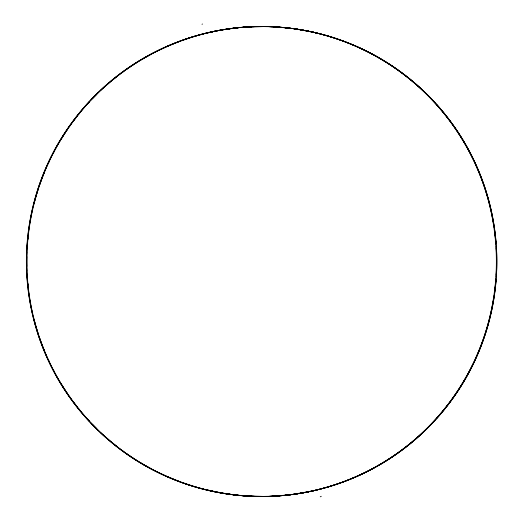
<?xml version="1.0" encoding="UTF-8"?>
<svg xmlns="http://www.w3.org/2000/svg" width="523" height="523" viewBox="0 0 523 523"><rect width="100%" height="100%" fill="white"/><g stroke="black" fill="none" stroke-linecap="round" stroke-linejoin="round"><path stroke-width="0.78" d="M142.851 58.87L143.544 58.465M144.302 58.027L151.258 54.157M374.357 467.817C354.064 478.885 332.125 486.933 309.485 491.613M152.481 53.509L153.755 52.849M156.469 51.463L165.83 47.024M166.406 46.769L180.945 40.879L194.059 36.499M194.837 36.27L203.558 33.851M204.173 33.701L209.03 32.524M206.095 33.217L206.585 33.099M206.428 33.139L215.045 31.217M207.723 32.825L208.128 32.733M315.369 490.319L314.003 490.639M208.514 32.642L221.445 30.007L233.801 28.19M314.238 490.581L306.916 492.136M210.056 32.289L211.207 32.027M312.931 490.875L313.395 490.77M211.822 31.896L212.475 31.753M311.342 491.221L289.781 494.83L269.907 496.353M213.149 31.609L213.855 31.458M214.587 31.308L216.143 30.994M308.812 491.757L307.367 492.045M216.025 31.02L217.058 30.818M306.609 492.195L300.548 493.287M217.797 30.674L219.555 30.347M218.124 30.609L221.569 29.988M303.935 492.692L299.437 493.47M221.412 30.014L237.769 27.745L251.792 26.725M298.594 493.601L295.495 494.072M298.221 493.66L290.285 494.765M228.629 28.87L235.311 28.013M292.213 494.523L293.331 494.379M290.526 494.738L281.381 495.68M235.2 28.026L240.998 27.431M236.847 27.843L238.41 27.68M287.049 495.137L273.156 496.222L259.336 496.477M239.992 27.529L251.556 26.732M242.999 27.268L265.194 26.529M279.825 495.804L271.803 496.281M253.047 26.673L256.819 26.562M253.256 26.666L267.907 26.588M270.162 496.347L266.854 496.438M267.907 496.412L263.88 496.484M265.194 496.471L242.999 495.732M259.336 26.523L273.156 26.778L288.859 28.065M260.127 496.484L251.556 496.268M266.854 26.562L270.162 26.653M256.819 496.438L253.047 496.327M269.907 26.647L271.895 26.719M271.803 26.719L273.869 26.817M251.792 496.275L235.004 494.954L217.797 492.326M273.431 26.791L276.66 26.974M248.177 496.092L249.857 496.19M275.824 26.921L292.488 28.51L311.342 31.779M244.849 495.876L246.503 495.994M278.256 27.078L279.825 27.196M243.208 495.752L239.992 495.471M281.381 27.32L287.408 27.902M240.998 495.569L227.531 493.974M236.847 495.157L238.41 495.32M235.311 494.987L224.374 493.483M288.807 28.059L293.331 28.621M291.684 28.405L293.05 28.588M294.39 28.772L295.698 28.955M295.495 28.928L300.614 29.726M296.554 29.079L298.594 29.399M224.112 493.444L204.173 489.299M300.548 29.713L314.238 32.419M221.412 492.986L222.38 493.156M302.405 30.033L304.164 30.347M218.124 492.391L219.235 492.594M305.818 30.654L306.609 30.805M216.025 491.98L217.058 492.182M215.352 491.849L216.143 492.006M308.106 31.105L309.485 31.387M215.045 491.783L207.723 490.175M214.587 491.692L213.149 491.391M310.754 31.648C334.589 36.715 357.627 45.521 378.763 57.648M311.904 31.896L312.434 32.014M211.822 491.104L210.056 490.711M312.931 32.125L313.833 32.328M209.527 490.594L208.559 490.371M314.748 32.537L315.369 32.681M315.258 32.655L315.631 32.74M315.532 32.72L316.055 32.844M315.977 32.825L316.5 32.949M207.35 490.084L207.958 490.228M206.585 489.901L207.206 490.051M203.558 489.149L194.837 486.73M194.059 486.501L180.945 482.121L166.406 476.231M165.83 475.976L156.469 471.537M152.481 469.491L153.755 470.151M151.258 468.843L144.302 464.973M143.544 464.535L140.341 462.639M202.519 24.006A104.371 0.621 -29.2 0 1 202.002 24.293M320.246 496.817A106.849 1.007 -26.9 0 1 321.299 496.288M496.484 270.26A234.99 234.99 0 0 1 496.157 276.628M495.928 279.805A234.99 234.99 0 0 1 495.157 287.872M494.876 290.304A234.99 234.99 0 0 1 494.562 292.723M494.222 295.142A234.99 234.99 0 0 1 378.763 465.235M139.517 462.26A234.99 234.99 0 0 1 111.079 441.915M108.686 439.895A234.99 234.99 0 0 1 100.54 432.567M97.709 429.86A234.99 234.99 0 0 1 91.1 423.166M89.498 421.453A234.99 234.99 0 0 1 86.334 417.975M84.262 415.622A234.99 234.99 0 0 1 53.222 370.029M51.391 366.446A234.99 234.99 0 0 1 33.309 317.016M32.57 313.892A234.99 234.99 0 0 1 28.262 288.886M27.902 285.643A234.99 234.99 0 0 1 27.66 283.204M27.386 279.949A234.99 234.99 0 0 1 27.098 275.883M26.85 271.077A234.99 234.99 0 0 1 26.85 251.923M27.098 247.118A234.99 234.99 0 0 1 27.386 243.051M27.66 239.796A234.99 234.99 0 0 1 27.902 237.357M28.262 234.114A234.99 234.99 0 0 1 32.57 209.108M33.309 205.984A234.99 234.99 0 0 1 51.391 156.554M53.222 152.971A234.99 234.99 0 0 1 84.262 107.378M86.334 105.025A234.99 234.99 0 0 1 89.498 101.547M91.1 99.834A234.99 234.99 0 0 1 97.709 93.14M100.54 90.433A234.99 234.99 0 0 1 108.686 83.105M111.079 81.085A234.99 234.99 0 0 1 139.517 60.74M378.763 57.765A234.99 234.99 0 0 1 494.222 227.858M494.562 230.277A234.99 234.99 0 0 1 494.876 232.696M495.157 235.128A234.99 234.99 0 0 1 495.928 243.195M496.157 246.372A234.99 234.99 0 0 1 496.484 252.74M496.32 246.261A234.99 234.99 0 0 1 496.32 276.739M496.15 279.158A234.99 234.99 0 0 1 436.842 418.308M434.685 420.688A234.99 234.99 0 0 1 273.974 496.177M271.555 496.294A234.99 234.99 0 0 1 251.373 496.262M247.34 496.046A234.99 234.99 0 0 1 182.932 482.86M180.631 482.023A234.99 234.99 0 0 1 161.953 474.217M156.161 471.4A234.99 234.99 0 0 1 140.491 462.75M138.392 461.469A234.99 234.99 0 0 1 126.252 453.448M123.657 451.584A234.99 234.99 0 0 1 121.081 449.688M116.642 446.282A234.99 234.99 0 0 1 102.613 434.345M96.232 428.239A234.99 234.99 0 0 1 92.296 424.238M89.544 421.316A234.99 234.99 0 0 1 88.452 420.139M80.045 410.424A234.99 234.99 0 0 1 78.528 408.555M77.038 406.685A234.99 234.99 0 0 1 74.122 402.887M70.808 398.382A234.99 234.99 0 0 1 69.879 397.075M67.153 393.133A234.99 234.99 0 0 1 61.041 383.607M54.555 372.239A234.99 234.99 0 0 1 53.411 370.075M49.463 362.125A234.99 234.99 0 0 1 48.436 359.935M44.265 350.338A234.99 234.99 0 0 1 39.683 338.152M38.382 334.275A234.99 234.99 0 0 1 34.505 321.07M30.694 303.948A234.99 234.99 0 0 1 30.406 302.366M27.994 284.865A234.99 234.99 0 0 1 27.837 283.263M27.386 277.641A234.99 234.99 0 0 1 27.274 276.026M26.876 266.344A234.99 234.99 0 0 1 26.876 256.656M27.274 246.974A234.99 234.99 0 0 1 27.386 245.359M27.837 239.737A234.99 234.99 0 0 1 27.994 238.135M30.406 220.634A234.99 234.99 0 0 1 30.694 219.052M34.505 201.93A234.99 234.99 0 0 1 38.382 188.725M39.683 184.848A234.99 234.99 0 0 1 44.265 172.662M48.436 163.065A234.99 234.99 0 0 1 49.463 160.875M53.411 152.925A234.99 234.99 0 0 1 54.555 150.761M61.041 139.393A234.99 234.99 0 0 1 67.153 129.867M69.879 125.925A234.99 234.99 0 0 1 70.808 124.618M74.122 120.113A234.99 234.99 0 0 1 77.038 116.315M78.528 114.445A234.99 234.99 0 0 1 80.045 112.576M88.452 102.861A234.99 234.99 0 0 1 89.544 101.684M92.296 98.762A234.99 234.99 0 0 1 96.232 94.761M102.613 88.655A234.99 234.99 0 0 1 116.642 76.718M121.081 73.312A234.99 234.99 0 0 1 123.657 71.416M126.252 69.552A234.99 234.99 0 0 1 138.392 61.531M140.491 60.25A234.99 234.99 0 0 1 156.161 51.6M161.953 48.783A234.99 234.99 0 0 1 180.631 40.977M182.932 40.14A234.99 234.99 0 0 1 247.34 26.954M251.373 26.738A234.99 234.99 0 0 1 271.555 26.706M273.974 26.823A234.99 234.99 0 0 1 434.685 102.312M436.842 104.692A234.99 234.99 0 0 1 496.15 243.842M496.164 247.922A234.99 234.99 0 0 1 496.164 275.078M495.896 279.06A234.99 234.99 0 0 1 494.595 291.775M493.81 297.312A234.99 234.99 0 0 1 475.315 359.118M472.936 364.178A234.99 234.99 0 0 1 448.721 403.599M447.263 405.502A234.99 234.99 0 0 1 102.508 434.482A234.99 234.99 0 0 1 102.508 88.518A234.99 234.99 0 0 1 447.263 117.498M448.721 119.401A234.99 234.99 0 0 1 472.936 158.822M475.315 163.882A234.99 234.99 0 0 1 493.81 225.688M494.595 231.225A234.99 234.99 0 0 1 495.896 243.94M144.361 465.012A234.99 234.99 0 0 0 496.85 261.5A234.99 234.99 0 0 0 144.361 57.988A234.99 234.99 0 0 0 144.361 465.012M143.877 465.012A234.99 234.99 0 0 0 496.373 261.5A234.99 234.99 0 0 0 143.877 57.988A234.99 234.99 0 0 0 143.877 465.012"/></g></svg>
